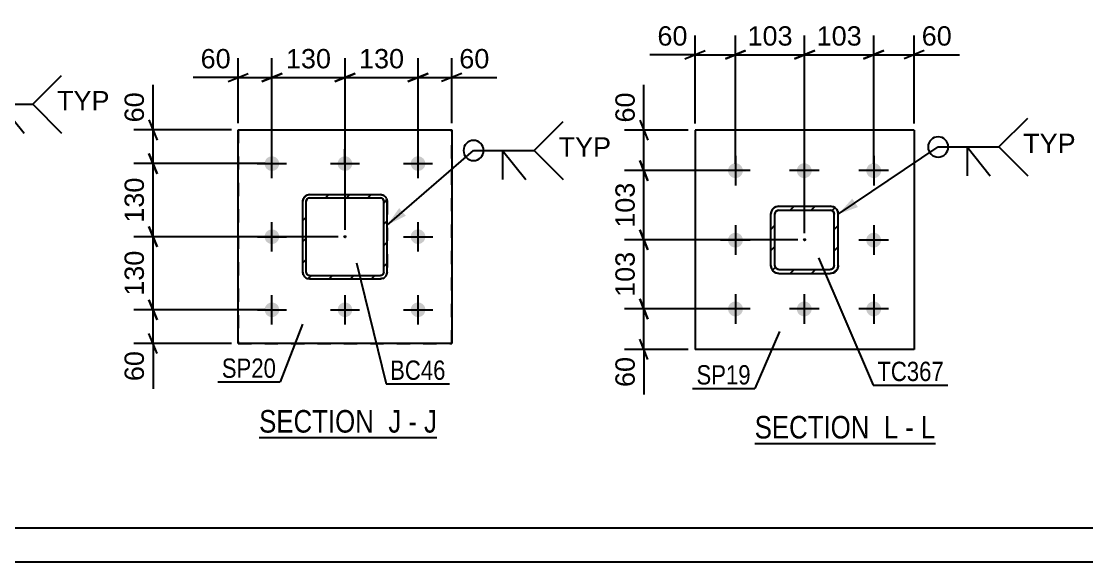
# Model space of a CAD drawing. Header units: millimetres. Extents: x -135 to 706, y -238 to 356.
# Drawn here: x 100.7 to 258.7, y -238.4 to -158.3 of the extents above; entities that cross this region are included whole.
import ezdxf

# ---------------------------------------------------------------- set-up
doc = ezdxf.new("R2010")
doc.units = ezdxf.units.MM
doc.linetypes.add('DXK_LINE_DOT2', pattern=[3.9198, 1.9599, -1.9599])
doc.linetypes.add('DXK_LINE_DOT3', pattern=[5.9187, 2.979, -0.9799, 0.9799, -0.9799])
doc.styles.add('Arial', font='ARIAL.TTF', dxfattribs={"height": 0.2})
doc.styles.add('Arial Narrow', font='ARIALN.TTF', dxfattribs={"height": 0.2})

# ---------------------------------------------------------------- blocks, each defined once
blk = doc.blocks.new('Unknown-284933639-1134')
at = {"color": 5, "linetype": 'Continuous'}
for p, q in [((-129.66, -233.39), (701.34, -233.39)), ((-134.66, -238.39), (706.34, -238.39))]:
    blk.add_line(p, q, dxfattribs=at)
blk = doc.blocks.new('Unknown-284933639-15 - 3871')
at = {"color": 6, "linetype": 'Continuous'}
blk.add_line((135.94, -220), (162.31, -220), dxfattribs=at)
at = {"color": 0, "linetype": 'Continuous'}
for points in [[(154.05, -219.25), (154.05, -215.75), (135.94, -215.75), (135.94, -219.25)], [(157.02, -219.25), (157.02, -215.75), (155.1, -215.75), (155.1, -219.25)], [(159.34, -219.25), (159.34, -215.75), (158.07, -215.75), (158.07, -219.25)], [(162.31, -219.25), (162.31, -215.75), (160.39, -215.75), (160.39, -219.25)]]:
    blk.add_wipeout(points, dxfattribs=at)
at = {"color": 7, "linetype": 'Continuous', "style": 'Arial Narrow'}
for s, p in [('SECTION ', (135.94, -219.25)), ('J', (155.1, -219.25)), ('J', (160.39, -219.25)), ('-', (158.07, -219.25))]:
    blk.add_text(s, height=3.34, dxfattribs=at).set_placement(p)
blk = doc.blocks.new('Unknown-284933639-66 - 15810')
at = {"color": 6, "linetype": 'Continuous'}
blk.add_line((209.42, -220.87), (236.22, -220.87), dxfattribs=at)
at = {"color": 0, "linetype": 'Continuous'}
for points in [[(227.53, -220.12), (227.53, -216.62), (209.42, -216.62), (209.42, -220.12)], [(230.71, -220.12), (230.71, -216.62), (228.58, -216.62), (228.58, -220.12)], [(233.03, -220.12), (233.03, -216.62), (231.76, -216.62), (231.76, -220.12)], [(236.22, -220.12), (236.22, -216.62), (234.08, -216.62), (234.08, -220.12)]]:
    blk.add_wipeout(points, dxfattribs=at)
at = {"color": 7, "linetype": 'Continuous', "style": 'Arial Narrow'}
for s, p in [('SECTION ', (209.42, -220.12)), ('L', (228.58, -220.12)), ('L', (234.08, -220.12)), ('-', (231.76, -220.12))]:
    blk.add_text(s, height=3.34, dxfattribs=at).set_placement(p)
blk = doc.blocks.new('Bolt-284933639-3904 - 3871')
at = {"linetype": 'Continuous'}
for points in [[(138.61, -178.63), (138.75, -178.81), (138.85, -179.01), (138.9, -179.23), (138.91, -179.46), (138.87, -179.68), (138.79, -179.89), (138.66, -180.08), (138.5, -180.23), (138.3, -180.35), (138.09, -180.43), (137.87, -180.46), (137.64, -180.45), (137.42, -180.38), (137.22, -180.28), (137.05, -180.13), (136.91, -179.95), (136.81, -179.75), (136.76, -179.53), (136.75, -179.3), (136.79, -179.08), (136.88, -178.87), (137, -178.68), (137.17, -178.52), (137.36, -178.4), (137.57, -178.33), (137.8, -178.3), (138.02, -178.31), (138.24, -178.38), (138.44, -178.48)], [(149.45, -178.63), (149.58, -178.81), (149.68, -179.01), (149.74, -179.23), (149.75, -179.46), (149.71, -179.68), (149.62, -179.89), (149.49, -180.08), (149.33, -180.23), (149.14, -180.35), (148.92, -180.43), (148.7, -180.46), (148.47, -180.44), (148.26, -180.38), (148.06, -180.27), (147.88, -180.13), (147.74, -179.95), (147.65, -179.75), (147.59, -179.53), (147.58, -179.3), (147.62, -179.08), (147.71, -178.87), (147.84, -178.68), (148, -178.52), (148.19, -178.4), (148.4, -178.33), (148.63, -178.3), (148.86, -178.31), (149.07, -178.37), (149.27, -178.48)], [(160.28, -178.63), (160.42, -178.8), (160.52, -179.01), (160.57, -179.23), (160.58, -179.45), (160.54, -179.68), (160.45, -179.89), (160.33, -180.07), (160.16, -180.23), (159.97, -180.35), (159.76, -180.43), (159.53, -180.46), (159.31, -180.44), (159.09, -180.38), (158.89, -180.27), (158.72, -180.13), (158.58, -179.95), (158.48, -179.74), (158.42, -179.52), (158.42, -179.3), (158.46, -179.08), (158.54, -178.87), (158.67, -178.68), (158.83, -178.52), (159.03, -178.4), (159.24, -178.32), (159.46, -178.29), (159.69, -178.31), (159.91, -178.37), (160.11, -178.48)], [(138.61, -189.46), (138.75, -189.64), (138.85, -189.84), (138.91, -190.06), (138.91, -190.29), (138.87, -190.51), (138.79, -190.72), (138.66, -190.91), (138.5, -191.07), (138.31, -191.19), (138.09, -191.26), (137.87, -191.3), (137.64, -191.28), (137.43, -191.22), (137.23, -191.11), (137.05, -190.96), (136.91, -190.79), (136.81, -190.58), (136.76, -190.36), (136.75, -190.14), (136.79, -189.91), (136.88, -189.7), (137, -189.51), (137.17, -189.36), (137.36, -189.24), (137.57, -189.16), (137.8, -189.13), (138.02, -189.15), (138.24, -189.21), (138.44, -189.32)], [(160.28, -189.46), (160.42, -189.64), (160.52, -189.84), (160.57, -190.06), (160.58, -190.29), (160.54, -190.51), (160.46, -190.72), (160.33, -190.91), (160.16, -191.06), (159.97, -191.18), (159.76, -191.26), (159.54, -191.29), (159.31, -191.28), (159.09, -191.21), (158.89, -191.11), (158.72, -190.96), (158.58, -190.78), (158.48, -190.58), (158.43, -190.36), (158.42, -190.13), (158.46, -189.91), (158.54, -189.7), (158.67, -189.51), (158.83, -189.35), (159.03, -189.23), (159.24, -189.16), (159.46, -189.13), (159.69, -189.14), (159.91, -189.21), (160.11, -189.31)], [(138.62, -200.3), (138.76, -200.47), (138.85, -200.68), (138.91, -200.9), (138.92, -201.12), (138.88, -201.35), (138.79, -201.56), (138.66, -201.74), (138.5, -201.9), (138.31, -202.02), (138.09, -202.1), (137.87, -202.13), (137.64, -202.11), (137.43, -202.05), (137.23, -201.94), (137.05, -201.8), (136.92, -201.62), (136.82, -201.41), (136.76, -201.19), (136.75, -200.97), (136.79, -200.75), (136.88, -200.54), (137.01, -200.35), (137.17, -200.19), (137.36, -200.07), (137.58, -199.99), (137.8, -199.96), (138.03, -199.98), (138.24, -200.04), (138.44, -200.15)], [(149.45, -200.29), (149.59, -200.47), (149.69, -200.68), (149.74, -200.9), (149.75, -201.12), (149.71, -201.35), (149.62, -201.56), (149.5, -201.74), (149.33, -201.9), (149.14, -202.02), (148.93, -202.1), (148.7, -202.13), (148.48, -202.11), (148.26, -202.05), (148.06, -201.94), (147.89, -201.8), (147.75, -201.62), (147.65, -201.41), (147.6, -201.19), (147.59, -200.97), (147.63, -200.74), (147.71, -200.53), (147.84, -200.35), (148, -200.19), (148.2, -200.07), (148.41, -199.99), (148.63, -199.96), (148.86, -199.98), (149.08, -200.04), (149.28, -200.15)], [(160.28, -200.29), (160.42, -200.47), (160.52, -200.67), (160.57, -200.89), (160.58, -201.12), (160.54, -201.34), (160.46, -201.55), (160.33, -201.74), (160.17, -201.9), (159.97, -202.02), (159.76, -202.09), (159.54, -202.13), (159.31, -202.11), (159.09, -202.05), (158.89, -201.94), (158.72, -201.79), (158.58, -201.61), (158.48, -201.41), (158.43, -201.19), (158.42, -200.96), (158.46, -200.74), (158.55, -200.53), (158.67, -200.34), (158.84, -200.19), (159.03, -200.07), (159.24, -199.99), (159.47, -199.96), (159.69, -199.98), (159.91, -200.04), (160.11, -200.15)]]:
    blk.add_hatch(color=1, dxfattribs=at).paths.add_polyline_path(points)
at = {"color": 1, "linetype": 'Continuous'}
for p, q in [((137.83, -181.55), (137.83, -177.21)), ((148.67, -181.54), (148.66, -177.21)), ((159.5, -181.54), (159.5, -177.21)), ((135.66, -179.38), (140, -179.38)), ((146.5, -179.38), (150.83, -179.38)), ((157.33, -179.38), (161.66, -179.38)), ((137.83, -192.38), (137.83, -188.05)), ((159.5, -192.38), (159.5, -188.04)), ((135.67, -190.21), (140, -190.21)), ((157.33, -190.21), (161.67, -190.21)), ((137.84, -203.21), (137.83, -198.88)), ((148.67, -203.21), (148.67, -198.88)), ((159.5, -203.21), (159.5, -198.88)), ((135.67, -201.05), (140, -201.05)), ((146.5, -201.04), (150.84, -201.04)), ((157.34, -201.04), (161.67, -201.04))]:
    blk.add_line(p, q, dxfattribs=at)
blk = doc.blocks.new('Part-284933639-3911 - 3871')
at = {"linetype": 'Continuous'}
h = blk.add_hatch(dxfattribs=at)
h.set_pattern_fill('', scale=0.7, style=0, pattern_type=0)
h.set_pattern_definition([(45, (143.0324, -184.0387), (-1.57154, 1.57154), [])])
h.paths.add_polyline_path([(143.42, -183.96), (143.03, -184.04), (142.71, -184.26), (142.49, -184.58), (142.42, -184.96), (142.42, -195.46), (142.49, -195.85), (142.71, -196.17), (143.03, -196.39), (143.42, -196.46), (153.92, -196.46), (154.3, -196.38), (154.62, -196.17), (154.84, -195.84), (154.92, -195.46), (154.92, -184.96), (154.84, -184.58), (154.62, -184.25), (154.3, -184.04), (153.92, -183.96)])
h.paths.add_polyline_path([(153.92, -184.46), (154.11, -184.5), (154.27, -184.61), (154.38, -184.77), (154.42, -184.96), (154.42, -195.46), (154.38, -195.65), (154.27, -195.81), (154.11, -195.92), (153.92, -195.96), (143.42, -195.96), (143.23, -195.92), (143.06, -195.82), (142.96, -195.65), (142.92, -195.46), (142.92, -184.96), (142.95, -184.77), (143.06, -184.61), (143.22, -184.5), (143.42, -184.46)])
blk.add_hatch(color=246, dxfattribs=at).paths.add_polyline_path([(148.67, -190.31, -1), (148.67, -190.11, -1)])
at = {"color": 7, "linetype": 'DXK_LINE_DOT2'}
for p, q in [((142.42, -184.96), (142.49, -184.58)), ((142.95, -184.77), (142.92, -184.96)), ((143.06, -184.61), (142.95, -184.77)), ((143.03, -184.04), (143.42, -183.96)), ((143.22, -184.5), (143.06, -184.61)), ((143.42, -184.46), (143.22, -184.5)), ((143.42, -183.96), (153.92, -183.96)), ((143.42, -184.46), (153.92, -184.46)), ((153.92, -183.96), (154.3, -184.04)), ((154.11, -184.5), (153.92, -184.46)), ((154.27, -184.61), (154.11, -184.5)), ((154.38, -184.77), (154.27, -184.61)), ((154.3, -184.04), (154.3, -184.04)), ((154.42, -184.96), (154.38, -184.77)), ((154.84, -184.58), (154.84, -184.58)), ((154.84, -184.58), (154.92, -184.96)), ((142.42, -195.46), (142.42, -184.96)), ((142.92, -195.46), (142.92, -184.96)), ((154.42, -195.46), (154.42, -184.96)), ((154.92, -184.96), (154.92, -195.46)), ((142.49, -195.84), (142.42, -195.46)), ((142.92, -195.46), (142.96, -195.65)), ((142.96, -195.65), (143.06, -195.82)), ((143.06, -195.82), (143.23, -195.92)), ((154.11, -195.92), (154.27, -195.81)), ((154.27, -195.81), (154.38, -195.65)), ((154.38, -195.65), (154.42, -195.46)), ((154.92, -195.46), (154.84, -195.84)), ((143.42, -196.46), (143.03, -196.39)), ((143.23, -195.92), (143.42, -195.96)), ((143.42, -195.96), (153.92, -195.96)), ((143.42, -196.46), (153.92, -196.46)), ((153.92, -195.96), (154.11, -195.92)), ((154.3, -196.38), (153.92, -196.46))]:
    blk.add_line(p, q, dxfattribs=at)
at = {"color": 2, "linetype": 'Continuous'}
for p, q in [((142.49, -184.58), (142.42, -184.96)), ((142.92, -184.96), (142.95, -184.77)), ((142.95, -184.77), (143.06, -184.61)), ((143.42, -183.96), (143.03, -184.04)), ((143.06, -184.61), (143.22, -184.5)), ((143.22, -184.5), (143.42, -184.46)), ((143.42, -183.96), (143.42, -183.96)), ((143.42, -183.96), (153.92, -183.96)), ((143.42, -184.46), (143.42, -184.46)), ((143.42, -184.46), (153.92, -184.46)), ((153.92, -183.96), (153.92, -183.96)), ((154.3, -184.04), (153.92, -183.96)), ((153.92, -184.46), (153.92, -184.46)), ((153.92, -184.46), (154.11, -184.5)), ((154.11, -184.5), (154.27, -184.61)), ((154.27, -184.61), (154.38, -184.77)), ((154.38, -184.77), (154.42, -184.96)), ((154.92, -184.96), (154.84, -184.58)), ((142.42, -184.96), (142.42, -184.96)), ((142.42, -195.46), (142.42, -184.96)), ((142.92, -184.96), (142.92, -184.96)), ((142.92, -195.46), (142.92, -184.96)), ((154.42, -184.96), (154.42, -184.96)), ((154.42, -195.46), (154.42, -184.96)), ((154.92, -184.96), (154.92, -184.96)), ((154.92, -195.46), (154.92, -184.96)), ((142.42, -195.46), (142.42, -195.46)), ((142.42, -195.46), (142.49, -195.85)), ((142.92, -195.46), (142.92, -195.46)), ((142.96, -195.65), (142.92, -195.46)), ((143.06, -195.82), (142.96, -195.65)), ((143.23, -195.92), (143.06, -195.82)), ((154.27, -195.81), (154.11, -195.92)), ((154.38, -195.65), (154.27, -195.81)), ((154.42, -195.46), (154.38, -195.65)), ((154.42, -195.46), (154.42, -195.46)), ((154.84, -195.84), (154.92, -195.46)), ((154.92, -195.46), (154.92, -195.46)), ((143.03, -196.39), (143.42, -196.46)), ((143.42, -195.96), (143.23, -195.92)), ((143.42, -195.96), (143.42, -195.96)), ((143.42, -195.96), (153.92, -195.96)), ((143.42, -196.46), (143.42, -196.46)), ((143.42, -196.46), (153.92, -196.46)), ((154.11, -195.92), (153.92, -195.96)), ((153.92, -195.96), (153.92, -195.96)), ((153.92, -196.46), (154.3, -196.38)), ((153.92, -196.46), (153.92, -196.46))]:
    blk.add_line(p, q, dxfattribs=at)
at = {"color": 7, "linetype": 'DXK_LINE_DOT3'}
blk.add_line((148.67, -190.21), (148.67, -190.21), dxfattribs=at)
at = {"color": 246, "linetype": 'DXK_LINE_DOT2'}
blk.add_line((148.67, -190.21), (148.67, -190.21), dxfattribs=at)
at = {"color": 246, "linetype": 'Continuous'}
blk.add_circle((148.67, -190.21), 0.1, dxfattribs=at)
at = {"color": 7, "linetype": 'DXK_LINE_DOT2'}
for centre, start, end in [((143.42, -184.96), 112.5099, 157.5099), ((143.42, -195.46), 202.5099, 247.5099), ((153.92, -195.46), 292.5099, 337.5099)]:
    blk.add_arc(centre, 1, start, end, dxfattribs=at)
at = {"color": 2, "linetype": 'Continuous'}
for centre, start, end in [((143.42, -184.96), 112.5099, 157.5099), ((153.92, -184.96), 22.5099, 67.5099), ((143.42, -195.46), 202.5099, 247.5099), ((153.92, -195.46), 292.5099, 337.5099)]:
    blk.add_arc(centre, 1, start, end, dxfattribs=at)
blk = doc.blocks.new('Part-284933639-3933 - 3871')
at = {"color": 7, "linetype": 'DXK_LINE_DOT2'}
for p, q in [((132.83, -174.38), (164.5, -174.37)), ((132.83, -174.38), (132.84, -206.05)), ((164.5, -206.04), (164.5, -174.37)), ((132.84, -206.05), (164.5, -206.04))]:
    blk.add_line(p, q, dxfattribs=at)
at = {"color": 2, "linetype": 'Continuous'}
for p, q in [((132.83, -174.38), (132.83, -174.38)), ((132.84, -206.05), (132.83, -174.38)), ((132.83, -174.38), (164.5, -174.38)), ((164.5, -174.37), (164.5, -174.38)), ((164.5, -174.38), (164.5, -206.04)), ((164.5, -206.04), (132.84, -206.05)), ((132.84, -206.05), (132.84, -206.05)), ((164.5, -206.04), (164.5, -206.04))]:
    blk.add_line(p, q, dxfattribs=at)
blk = doc.blocks.new('Bolt-284933639-15916 - 15810')
at = {"linetype": 'Continuous'}
for points in [[(206.57, -181.52, -1), (206.57, -179.32, -1)], [(216.77, -181.52, -1), (216.77, -179.32, -1)], [(227.07, -181.52, -1), (227.07, -179.32, -1)], [(206.57, -191.82, -1), (206.57, -189.62, -1)], [(227.07, -191.82, -1), (227.07, -189.62, -1)], [(206.57, -202.02, -1), (206.57, -199.82, -1)], [(216.77, -202.02, -1), (216.77, -199.82, -1)], [(227.07, -202.02, -1), (227.07, -199.82, -1)]]:
    blk.add_hatch(color=1, dxfattribs=at).paths.add_polyline_path(points)
at = {"color": 1, "linetype": 'Continuous'}
for p, q in [((206.57, -178.22), (206.57, -182.62)), ((216.77, -178.22), (216.77, -182.62)), ((227.07, -178.22), (227.07, -182.62)), ((208.77, -180.42), (204.37, -180.42)), ((218.97, -180.42), (214.57, -180.42)), ((229.27, -180.42), (224.87, -180.42)), ((206.57, -188.52), (206.57, -192.92)), ((227.07, -188.52), (227.07, -192.92)), ((208.77, -190.72), (204.37, -190.72)), ((229.27, -190.72), (224.87, -190.72)), ((206.57, -198.72), (206.57, -203.12)), ((216.77, -198.72), (216.77, -203.12)), ((227.07, -198.72), (227.07, -203.12)), ((208.77, -200.92), (204.37, -200.92)), ((218.97, -200.92), (214.57, -200.92)), ((229.27, -200.92), (224.87, -200.92))]:
    blk.add_line(p, q, dxfattribs=at)
blk = doc.blocks.new('Part-284933639-15837 - 15810')
at = {"linetype": 'Continuous'}
h = blk.add_hatch(dxfattribs=at)
h.set_pattern_fill('', scale=0.7, style=0, pattern_type=0)
h.set_pattern_definition([(45, (221.078, -195.5765), (-1.57154, 1.57154), [])])
h.paths.add_polyline_path([(220.62, -195.67), (221.08, -195.58), (221.47, -195.32), (221.73, -194.93), (221.82, -194.47), (221.82, -186.87), (221.73, -186.41), (221.47, -186.02), (221.08, -185.76), (220.62, -185.67), (213.02, -185.67), (212.56, -185.76), (212.17, -186.02), (211.91, -186.41), (211.82, -186.87), (211.82, -194.47), (211.91, -194.93), (212.17, -195.32), (212.56, -195.58), (213.02, -195.67)])
h.paths.add_polyline_path([(213.02, -195.07), (212.79, -195.02), (212.59, -194.89), (212.46, -194.7), (212.42, -194.47), (212.42, -186.87), (212.46, -186.64), (212.59, -186.44), (212.79, -186.31), (213.02, -186.27), (220.62, -186.27), (220.85, -186.31), (221.04, -186.44), (221.17, -186.64), (221.22, -186.87), (221.22, -194.47), (221.17, -194.7), (221.04, -194.89), (220.85, -195.02), (220.62, -195.07)])
blk.add_hatch(color=246, dxfattribs=at).paths.add_polyline_path([(216.82, -190.77, -1), (216.82, -190.57, -1)])
at = {"color": 7, "linetype": 'DXK_LINE_DOT2'}
for p, q in [((211.82, -186.87), (211.91, -186.41)), ((212.56, -185.76), (213.02, -185.67)), ((212.79, -186.31), (212.59, -186.44)), ((213.02, -186.27), (212.79, -186.31)), ((213.02, -185.67), (220.62, -185.67)), ((213.02, -186.27), (220.62, -186.27)), ((220.62, -185.67), (221.08, -185.76)), ((220.85, -186.31), (220.62, -186.27)), ((221.04, -186.44), (220.85, -186.31)), ((221.73, -186.41), (221.82, -186.87)), ((211.82, -194.47), (211.82, -186.87)), ((212.46, -186.64), (212.42, -186.87)), ((212.42, -194.47), (212.42, -186.87)), ((212.59, -186.44), (212.46, -186.64)), ((221.17, -186.64), (221.04, -186.44)), ((221.22, -186.87), (221.17, -186.64)), ((221.22, -194.47), (221.22, -186.87)), ((221.82, -194.47), (221.82, -186.87)), ((211.91, -194.93), (211.82, -194.47)), ((212.42, -194.47), (212.46, -194.7)), ((212.46, -194.7), (212.59, -194.89)), ((213.02, -195.67), (212.56, -195.58)), ((212.59, -194.89), (212.79, -195.02)), ((212.79, -195.02), (213.02, -195.07)), ((213.02, -195.07), (220.62, -195.07)), ((213.02, -195.67), (220.62, -195.67)), ((220.62, -195.07), (220.85, -195.02)), ((221.08, -195.58), (220.62, -195.67)), ((220.85, -195.02), (221.04, -194.89)), ((221.04, -194.89), (221.17, -194.7)), ((221.17, -194.7), (221.22, -194.47)), ((221.82, -194.47), (221.73, -194.93))]:
    blk.add_line(p, q, dxfattribs=at)
at = {"color": 2, "linetype": 'Continuous'}
for p, q in [((211.91, -186.41), (211.82, -186.87)), ((213.02, -185.67), (212.56, -185.76)), ((212.59, -186.44), (212.79, -186.31)), ((212.79, -186.31), (213.02, -186.27)), ((213.02, -185.67), (220.62, -185.67)), ((213.02, -186.27), (220.62, -186.27)), ((221.08, -185.76), (220.62, -185.67)), ((220.62, -186.27), (220.85, -186.31)), ((220.85, -186.31), (221.04, -186.44)), ((221.82, -186.87), (221.73, -186.41)), ((211.82, -194.47), (211.82, -186.87)), ((212.42, -186.87), (212.46, -186.64)), ((212.42, -194.47), (212.42, -186.87)), ((212.46, -186.64), (212.59, -186.44)), ((221.04, -186.44), (221.17, -186.64)), ((221.17, -186.64), (221.22, -186.87)), ((221.22, -194.47), (221.22, -186.87)), ((221.82, -194.47), (221.82, -186.87)), ((211.82, -194.47), (211.91, -194.93)), ((212.46, -194.7), (212.42, -194.47)), ((212.59, -194.89), (212.46, -194.7)), ((212.56, -195.58), (213.02, -195.67)), ((212.79, -195.02), (212.59, -194.89)), ((213.02, -195.07), (212.79, -195.02)), ((213.02, -195.07), (220.62, -195.07)), ((213.02, -195.67), (220.62, -195.67)), ((220.85, -195.02), (220.62, -195.07)), ((220.62, -195.67), (221.08, -195.58)), ((221.04, -194.89), (220.85, -195.02)), ((221.17, -194.7), (221.04, -194.89)), ((221.22, -194.47), (221.17, -194.7)), ((221.73, -194.93), (221.82, -194.47))]:
    blk.add_line(p, q, dxfattribs=at)
at = {"color": 7, "linetype": 'DXK_LINE_DOT3'}
blk.add_line((216.82, -190.67), (216.82, -190.67), dxfattribs=at)
at = {"color": 246, "linetype": 'DXK_LINE_DOT2'}
blk.add_line((216.82, -190.67), (216.82, -190.67), dxfattribs=at)
at = {"color": 246, "linetype": 'Continuous'}
blk.add_circle((216.82, -190.67), 0.1, dxfattribs=at)
at = {"color": 7, "linetype": 'DXK_LINE_DOT2'}
for centre, start, end in [((213.02, -186.87), 112.5, 157.5), ((220.62, -186.87), 22.5, 67.5), ((213.02, -194.47), 202.5, 247.5), ((220.62, -194.47), 292.5, 337.5)]:
    blk.add_arc(centre, 1.2, start, end, dxfattribs=at)
at = {"color": 2, "linetype": 'Continuous'}
for centre, start, end in [((213.02, -186.87), 112.5, 157.5), ((220.62, -186.87), 22.5, 67.5), ((213.02, -194.47), 202.5, 247.5), ((220.62, -194.47), 292.5, 337.5)]:
    blk.add_arc(centre, 1.2, start, end, dxfattribs=at)
blk = doc.blocks.new('Part-284933639-15839 - 15810')
at = {"color": 2, "linetype": 'Continuous'}
for p, q in [((233.07, -174.42), (200.57, -174.42)), ((200.57, -174.42), (200.57, -206.92)), ((233.07, -174.42), (233.07, -206.92)), ((233.07, -206.92), (200.57, -206.92))]:
    blk.add_line(p, q, dxfattribs=at)
blk = doc.blocks.new('StraightDimension-284933639-4046 - 3871')
at = {"color": 7, "linetype": 'Continuous'}
for p, q in [((132.83, -173.38), (132.83, -163.75)), ((137.83, -178.38), (137.83, -163.75)), ((131.33, -167.2), (134.33, -166)), ((132.83, -166.6), (137.83, -166.6)), ((139.33, -166), (136.33, -167.2))]:
    blk.add_line(p, q, dxfattribs=at)
at = {"color": 0}
blk.add_wipeout([(132.31, -165.85), (132.31, -161.65), (126.66, -161.65), (126.66, -165.85)], dxfattribs=at)
at = {"color": 7, "linetype": 'Continuous'}
blk.add_line((132.83, -166.6), (126.13, -166.6), dxfattribs=at)
blk.add_line((132.83, -166.6), (126.13, -166.6), dxfattribs=at)
at = {"color": 3, "style": 'Arial'}
blk.add_text('60', height=2.865, dxfattribs=at).set_placement((127.26, -165.25))
blk = doc.blocks.new('StraightDimension-284933639-3993 - 3871')
at = {"color": 7, "linetype": 'Continuous'}
for p, q in [((119.6, -188.71), (120.8, -191.71)), ((147.67, -190.21), (117.35, -190.21)), ((120.2, -201.05), (120.2, -190.21)), ((120.8, -202.55), (119.6, -199.55)), ((136.84, -201.05), (117.35, -201.05))]:
    blk.add_line(p, q, dxfattribs=at)
at = {"color": 0}
blk.add_wipeout([(119.45, -191.69), (115.25, -191.69), (115.25, -199.56), (119.45, -199.56)], dxfattribs=at)
at = {"color": 3, "style": 'Arial'}
blk.add_text('130', height=2.865, rotation=90.0002, dxfattribs=at).set_placement((118.85, -198.96))
blk = doc.blocks.new('StraightDimension-284933639-3983 - 3871')
at = {"color": 7, "linetype": 'Continuous'}
for p, q in [((119.6, -199.55), (120.8, -202.55)), ((136.84, -201.05), (117.35, -201.05)), ((120.2, -206.05), (120.2, -201.05)), ((120.8, -207.55), (119.6, -204.55)), ((131.84, -206.05), (117.35, -206.05))]:
    blk.add_line(p, q, dxfattribs=at)
at = {"color": 0}
blk.add_wipeout([(119.45, -206.57), (115.25, -206.57), (115.25, -212.22), (119.45, -212.22)], dxfattribs=at)
at = {"color": 7, "linetype": 'Continuous'}
blk.add_line((120.2, -206.05), (120.2, -212.74), dxfattribs=at)
blk.add_line((120.2, -206.05), (120.2, -212.74), dxfattribs=at)
at = {"color": 3, "style": 'Arial'}
blk.add_text('60', height=2.865, rotation=90.0002, dxfattribs=at).set_placement((118.85, -211.62))
blk = doc.blocks.new('StraightDimension-284933639-4001 - 3871')
at = {"color": 7, "linetype": 'Continuous'}
for p, q in [((119.6, -177.88), (120.8, -180.88)), ((136.83, -179.38), (117.35, -179.38)), ((120.2, -190.21), (120.2, -179.38)), ((120.8, -191.71), (119.6, -188.71)), ((147.67, -190.21), (117.35, -190.21))]:
    blk.add_line(p, q, dxfattribs=at)
at = {"color": 0}
blk.add_wipeout([(119.45, -180.86), (115.25, -180.86), (115.25, -188.73), (119.45, -188.73)], dxfattribs=at)
at = {"color": 3, "style": 'Arial'}
blk.add_text('130', height=2.865, rotation=90.0002, dxfattribs=at).set_placement((118.85, -188.13))
blk = doc.blocks.new('StraightDimension-284933639-4009 - 3871')
at = {"color": 7, "linetype": 'Continuous'}
for p, q in [((119.6, -172.88), (120.8, -175.88)), ((131.83, -174.38), (117.35, -174.38)), ((120.2, -179.38), (120.2, -174.38)), ((120.8, -180.88), (119.6, -177.88)), ((136.83, -179.38), (117.35, -179.38))]:
    blk.add_line(p, q, dxfattribs=at)
at = {"color": 0}
blk.add_wipeout([(119.45, -168.21), (115.25, -168.21), (115.25, -173.86), (119.45, -173.86)], dxfattribs=at)
at = {"color": 7, "linetype": 'Continuous'}
blk.add_line((120.2, -174.38), (120.2, -167.68), dxfattribs=at)
blk.add_line((120.2, -174.38), (120.2, -167.68), dxfattribs=at)
at = {"color": 3, "style": 'Arial'}
blk.add_text('60', height=2.865, rotation=90.0002, dxfattribs=at).set_placement((118.85, -173.26))
blk = doc.blocks.new('StraightDimension-284933639-4020 - 3871')
at = {"color": 7, "linetype": 'Continuous'}
for p, q in [((159.5, -178.38), (159.5, -163.75)), ((164.5, -173.38), (164.5, -163.75)), ((158, -167.2), (161, -166)), ((159.5, -166.6), (164.5, -166.6)), ((166, -166), (163, -167.2))]:
    blk.add_line(p, q, dxfattribs=at)
at = {"color": 0}
blk.add_wipeout([(170.67, -165.85), (170.67, -161.65), (165.02, -161.65), (165.02, -165.85)], dxfattribs=at)
at = {"color": 7, "linetype": 'Continuous'}
blk.add_line((164.5, -166.6), (171.19, -166.6), dxfattribs=at)
blk.add_line((164.5, -166.6), (171.19, -166.6), dxfattribs=at)
at = {"color": 3, "style": 'Arial'}
blk.add_text('60', height=2.865, dxfattribs=at).set_placement((165.62, -165.25))
blk = doc.blocks.new('StraightDimension-284933639-4030 - 3871')
at = {"color": 7, "linetype": 'Continuous'}
for p, q in [((148.67, -189.21), (148.67, -163.75)), ((159.5, -178.38), (159.5, -163.75)), ((147.17, -167.2), (150.17, -166)), ((148.67, -166.6), (159.5, -166.6)), ((161, -166), (158, -167.2))]:
    blk.add_line(p, q, dxfattribs=at)
at = {"color": 0}
blk.add_wipeout([(158.02, -165.85), (158.02, -161.65), (150.15, -161.65), (150.15, -165.85)], dxfattribs=at)
at = {"color": 3, "style": 'Arial'}
blk.add_text('130', height=2.865, dxfattribs=at).set_placement((150.75, -165.25))
blk = doc.blocks.new('StraightDimension-284933639-4038 - 3871')
at = {"color": 7, "linetype": 'Continuous'}
for p, q in [((137.83, -178.38), (137.83, -163.75)), ((148.67, -189.21), (148.67, -163.75)), ((136.33, -167.2), (139.33, -166)), ((137.83, -166.6), (148.67, -166.6)), ((150.17, -166), (147.17, -167.2))]:
    blk.add_line(p, q, dxfattribs=at)
at = {"color": 0}
blk.add_wipeout([(147.18, -165.85), (147.18, -161.65), (139.31, -161.65), (139.31, -165.85)], dxfattribs=at)
at = {"color": 3, "style": 'Arial'}
blk.add_text('130', height=2.865, dxfattribs=at).set_placement((139.91, -165.25))
blk = doc.blocks.new('StraightDimension-284933639-16856 - 15810')
at = {"color": 7, "linetype": 'Continuous'}
for p, q in [((200.57, -173.42), (200.57, -160.38)), ((206.57, -179.42), (206.57, -160.38)), ((199.07, -163.83), (202.07, -162.63)), ((208.07, -162.63), (205.07, -163.83)), ((200.57, -163.23), (206.57, -163.23))]:
    blk.add_line(p, q, dxfattribs=at)
at = {"color": 0}
blk.add_wipeout([(200.04, -162.48), (200.04, -158.28), (194.4, -158.28), (194.4, -162.48)], dxfattribs=at)
at = {"color": 7, "linetype": 'Continuous'}
blk.add_line((200.57, -163.23), (193.87, -163.23), dxfattribs=at)
blk.add_line((200.57, -163.23), (193.87, -163.23), dxfattribs=at)
at = {"color": 3, "style": 'Arial'}
blk.add_text('60', height=2.865, dxfattribs=at).set_placement((195, -161.88))
blk = doc.blocks.new('StraightDimension-284933639-16853 - 15810')
at = {"color": 7, "linetype": 'Continuous'}
for p, q in [((227.07, -179.42), (227.07, -160.38)), ((233.07, -173.42), (233.07, -160.38)), ((225.57, -163.83), (228.57, -162.63)), ((234.57, -162.63), (231.57, -163.83)), ((227.07, -163.23), (233.07, -163.23))]:
    blk.add_line(p, q, dxfattribs=at)
at = {"color": 0}
blk.add_wipeout([(239.24, -162.48), (239.24, -158.28), (233.59, -158.28), (233.59, -162.48)], dxfattribs=at)
at = {"color": 7, "linetype": 'Continuous'}
blk.add_line((233.07, -163.23), (239.77, -163.23), dxfattribs=at)
blk.add_line((233.07, -163.23), (239.77, -163.23), dxfattribs=at)
at = {"color": 3, "style": 'Arial'}
blk.add_text('60', height=2.865, dxfattribs=at).set_placement((234.19, -161.88))
blk = doc.blocks.new('StraightDimension-284933639-16854 - 15810')
at = {"color": 7, "linetype": 'Continuous'}
for p, q in [((216.82, -189.67), (216.82, -160.38)), ((227.07, -179.42), (227.07, -160.38)), ((215.32, -163.83), (218.32, -162.63)), ((228.57, -162.63), (225.57, -163.83)), ((216.82, -163.23), (227.07, -163.23))]:
    blk.add_line(p, q, dxfattribs=at)
at = {"color": 0}
blk.add_wipeout([(225.88, -162.48), (225.88, -158.28), (218.01, -158.28), (218.01, -162.48)], dxfattribs=at)
at = {"color": 3, "style": 'Arial'}
blk.add_text('103', height=2.865, dxfattribs=at).set_placement((218.61, -161.88))
blk = doc.blocks.new('StraightDimension-284933639-16855 - 15810')
at = {"color": 7, "linetype": 'Continuous'}
for p, q in [((206.57, -179.42), (206.57, -160.38)), ((216.82, -189.67), (216.82, -160.38)), ((205.07, -163.83), (208.07, -162.63)), ((218.32, -162.63), (215.32, -163.83)), ((206.57, -163.23), (216.82, -163.23))]:
    blk.add_line(p, q, dxfattribs=at)
at = {"color": 0}
blk.add_wipeout([(215.63, -162.48), (215.63, -158.28), (207.76, -158.28), (207.76, -162.48)], dxfattribs=at)
at = {"color": 3, "style": 'Arial'}
blk.add_text('103', height=2.865, dxfattribs=at).set_placement((208.36, -161.88))
blk = doc.blocks.new('StraightDimension-284933639-16894 - 15810')
at = {"color": 7, "linetype": 'Continuous'}
for p, q in [((192.38, -172.92), (193.58, -175.92)), ((199.57, -174.42), (190.13, -174.42)), ((192.98, -180.42), (192.98, -174.42)), ((193.58, -181.92), (192.38, -178.92)), ((205.57, -180.42), (190.13, -180.42))]:
    blk.add_line(p, q, dxfattribs=at)
at = {"color": 0}
blk.add_wipeout([(192.23, -168.25), (188.03, -168.25), (188.03, -173.89), (192.23, -173.89)], dxfattribs=at)
at = {"color": 7, "linetype": 'Continuous'}
blk.add_line((192.98, -174.42), (192.98, -167.72), dxfattribs=at)
blk.add_line((192.98, -174.42), (192.98, -167.72), dxfattribs=at)
at = {"color": 3, "style": 'Arial'}
blk.add_text('60', height=2.865, rotation=90.0002, dxfattribs=at).set_placement((191.63, -173.29))
blk = doc.blocks.new('StraightDimension-284933639-16895 - 15810')
at = {"color": 7, "linetype": 'Continuous'}
for p, q in [((192.38, -178.92), (193.58, -181.92)), ((205.57, -180.42), (190.13, -180.42)), ((192.98, -190.67), (192.98, -180.42)), ((193.58, -192.17), (192.38, -189.17)), ((215.82, -190.67), (190.13, -190.67))]:
    blk.add_line(p, q, dxfattribs=at)
at = {"color": 0}
blk.add_wipeout([(192.23, -181.61), (188.03, -181.61), (188.03, -189.48), (192.23, -189.48)], dxfattribs=at)
at = {"color": 3, "style": 'Arial'}
blk.add_text('103', height=2.865, rotation=90.0002, dxfattribs=at).set_placement((191.63, -188.88))
blk = doc.blocks.new('StraightDimension-284933639-16896 - 15810')
at = {"color": 7, "linetype": 'Continuous'}
for p, q in [((192.38, -189.17), (193.58, -192.17)), ((215.82, -190.67), (190.13, -190.67)), ((192.98, -200.92), (192.98, -190.67)), ((193.58, -202.42), (192.38, -199.42)), ((205.57, -200.92), (190.13, -200.92))]:
    blk.add_line(p, q, dxfattribs=at)
at = {"color": 0}
blk.add_wipeout([(192.23, -191.86), (188.03, -191.86), (188.03, -199.73), (192.23, -199.73)], dxfattribs=at)
at = {"color": 3, "style": 'Arial'}
blk.add_text('103', height=2.865, rotation=90.0002, dxfattribs=at).set_placement((191.63, -199.13))
blk = doc.blocks.new('StraightDimension-284933639-16897 - 15810')
at = {"color": 7, "linetype": 'Continuous'}
for p, q in [((192.38, -199.42), (193.58, -202.42)), ((205.57, -200.92), (190.13, -200.92)), ((192.98, -206.92), (192.98, -200.92)), ((199.57, -206.92), (190.13, -206.92)), ((193.58, -208.42), (192.38, -205.42))]:
    blk.add_line(p, q, dxfattribs=at)
at = {"color": 0}
blk.add_wipeout([(192.23, -207.44), (188.03, -207.44), (188.03, -213.09), (192.23, -213.09)], dxfattribs=at)
at = {"color": 7, "linetype": 'Continuous'}
blk.add_line((192.98, -206.92), (192.98, -213.62), dxfattribs=at)
blk.add_line((192.98, -206.92), (192.98, -213.62), dxfattribs=at)
at = {"color": 3, "style": 'Arial'}
blk.add_text('60', height=2.865, rotation=90.0002, dxfattribs=at).set_placement((191.63, -212.49))
blk = doc.blocks.new('WeldMark-284933639-4056 - 3871')
at = {"linetype": 'Continuous'}
blk.add_hatch(color=30, dxfattribs=at).paths.add_polyline_path([(157.68, -187.11), (154.92, -188.5), (156.7, -185.97)])
at = {"color": 30, "linetype": 'Continuous'}
for p, q in [((154.92, -188.5), (167.74, -177.43)), ((167.74, -177.43), (176.74, -177.43))]:
    blk.add_line(p, q, dxfattribs=at)
at = {"color": 3, "linetype": 'Continuous'}
for q in [(175.46, -181.72), (172.03, -181.72)]:
    blk.add_line((172.03, -177.43), q, dxfattribs=at)
for start, end in [(90, 270), (270, 90)]:
    blk.add_arc((167.74, -177.43), 1.5, start, end, dxfattribs=at)
at = {"color": 0, "linetype": 'Continuous'}
blk.add_wipeout([(188.12, -178.33), (188.12, -175.33), (180.34, -175.33), (180.34, -178.33)], dxfattribs=at)
blk.add_wipeout([(188.12, -178.33), (188.12, -175.33), (180.34, -175.33), (180.34, -178.33)], dxfattribs=at)
at = {"color": 3, "linetype": 'Continuous'}
for q in [(181.03, -173.15), (181.03, -181.72)]:
    blk.add_line((176.74, -177.43), q, dxfattribs=at)
at = {"color": 3, "linetype": 'Continuous', "style": 'Arial'}
blk.add_text('TYP', height=2.865, dxfattribs=at).set_placement((180.34, -178.33))
blk = doc.blocks.new('Mark-284933639-3907 - 3871')
at = {"color": 0}
blk.add_wipeout([(163.58, -211.43), (163.58, -208.43), (155.36, -208.43), (155.36, -211.43)], dxfattribs=at)
blk.add_wipeout([(163.58, -211.43), (163.58, -208.43), (155.36, -208.43), (155.36, -211.43)], dxfattribs=at)
at = {"color": 30, "linetype": 'Continuous'}
for p, q in [((150.39, -194.08), (154.76, -212.03)), ((154.76, -212.03), (164.18, -212.03))]:
    blk.add_line(p, q, dxfattribs=at)
at = {"color": 3, "style": 'Arial Narrow'}
blk.add_text('BC46', height=2.863, dxfattribs=at).set_placement((155.36, -211.43))
blk = doc.blocks.new('Mark-284933639-3929 - 3871')
at = {"color": 0}
blk.add_wipeout([(138.44, -211.13), (138.44, -208.13), (130.4, -208.13), (130.4, -211.13)], dxfattribs=at)
blk.add_wipeout([(138.44, -211.13), (138.44, -208.13), (130.4, -208.13), (130.4, -211.13)], dxfattribs=at)
at = {"color": 30, "linetype": 'Continuous'}
for p in [(142.36, -203.17), (129.8, -211.73)]:
    blk.add_line(p, (139.04, -211.73), dxfattribs=at)
at = {"color": 3, "style": 'Arial Narrow'}
blk.add_text('SP20', height=2.863, dxfattribs=at).set_placement((130.4, -211.13))
blk = doc.blocks.new('WeldMark-284933639-16568 - 4461')
at = {"linetype": 'Continuous'}
blk.add_hatch(color=30, dxfattribs=at).paths.add_polyline_path([(81.57, -180.4), (78.72, -181.61), (80.67, -179.2)])
at = {"color": 30, "linetype": 'Continuous'}
for p, q in [((78.72, -181.61), (93.36, -170.58)), ((93.36, -170.58), (102.36, -170.58))]:
    blk.add_line(p, q, dxfattribs=at)
at = {"color": 3, "linetype": 'Continuous'}
for q in [(101.07, -174.87), (97.64, -174.87)]:
    blk.add_line((97.64, -170.58), q, dxfattribs=at)
for start, end in [(90, 270), (270, 90)]:
    blk.add_arc((93.36, -170.58), 1.5, start, end, dxfattribs=at)
at = {"color": 0, "linetype": 'Continuous'}
blk.add_wipeout([(113.73, -171.48), (113.73, -168.48), (105.96, -168.48), (105.96, -171.48)], dxfattribs=at)
blk.add_wipeout([(113.73, -171.48), (113.73, -168.48), (105.96, -168.48), (105.96, -171.48)], dxfattribs=at)
at = {"color": 3, "linetype": 'Continuous'}
for q in [(106.64, -166.3), (106.64, -174.87)]:
    blk.add_line((102.36, -170.58), q, dxfattribs=at)
at = {"color": 3, "linetype": 'Continuous', "style": 'Arial'}
blk.add_text('TYP', height=2.865, dxfattribs=at).set_placement((105.96, -171.48))
blk = doc.blocks.new('WeldMark-284933639-16952 - 15810')
at = {"linetype": 'Continuous'}
blk.add_hatch(color=30, dxfattribs=at).paths.add_polyline_path([(224.73, -185.82), (221.82, -186.87), (223.89, -184.57)])
at = {"color": 30, "linetype": 'Continuous'}
for p, q in [((221.82, -186.87), (236.63, -176.91)), ((236.63, -176.91), (245.63, -176.91))]:
    blk.add_line(p, q, dxfattribs=at)
at = {"color": 3, "linetype": 'Continuous'}
for q in [(244.35, -181.19), (240.92, -181.19)]:
    blk.add_line((240.92, -176.91), q, dxfattribs=at)
for start, end in [(90, 270), (270, 90)]:
    blk.add_arc((236.63, -176.91), 1.5, start, end, dxfattribs=at)
at = {"color": 0, "linetype": 'Continuous'}
blk.add_wipeout([(257.01, -177.81), (257.01, -174.81), (249.23, -174.81), (249.23, -177.81)], dxfattribs=at)
blk.add_wipeout([(257.01, -177.81), (257.01, -174.81), (249.23, -174.81), (249.23, -177.81)], dxfattribs=at)
at = {"color": 3, "linetype": 'Continuous'}
for q in [(249.92, -172.62), (249.92, -181.19)]:
    blk.add_line((245.63, -176.91), q, dxfattribs=at)
at = {"color": 3, "linetype": 'Continuous', "style": 'Arial'}
blk.add_text('TYP', height=2.865, dxfattribs=at).set_placement((249.23, -177.81))
blk = doc.blocks.new('Mark-284933639-16934 - 15810')
at = {"color": 0}
blk.add_wipeout([(237.47, -211.61), (237.47, -208.61), (227.61, -208.61), (227.61, -211.61)], dxfattribs=at)
blk.add_wipeout([(237.47, -211.61), (237.47, -208.61), (227.61, -208.61), (227.61, -211.61)], dxfattribs=at)
at = {"color": 30, "linetype": 'Continuous'}
for p, q in [((218.9, -193.32), (227.01, -212.21)), ((227.01, -212.21), (238.07, -212.21))]:
    blk.add_line(p, q, dxfattribs=at)
at = {"color": 3, "style": 'Arial Narrow'}
blk.add_text('TC367', height=2.863, dxfattribs=at).set_placement((227.61, -211.61))
blk = doc.blocks.new('Mark-284933639-16937 - 15810')
at = {"color": 0}
blk.add_wipeout([(208.83, -212.12), (208.83, -209.12), (200.79, -209.12), (200.79, -212.12)], dxfattribs=at)
blk.add_wipeout([(208.83, -212.12), (208.83, -209.12), (200.79, -209.12), (200.79, -212.12)], dxfattribs=at)
at = {"color": 30, "linetype": 'Continuous'}
for p in [(213.08, -204.28), (200.19, -212.72)]:
    blk.add_line(p, (209.43, -212.72), dxfattribs=at)
at = {"color": 3, "style": 'Arial Narrow'}
blk.add_text('SP19', height=2.863, dxfattribs=at).set_placement((200.79, -212.12))

msp = doc.modelspace()

# ---------------------------------------------------------------- block references
for name in ['Unknown-284933639-1134', 'Part-284933639-3933 - 3871', 'Part-284933639-15839 - 15810', 'Bolt-284933639-3904 - 3871', 'Bolt-284933639-15916 - 15810', 'Part-284933639-3911 - 3871', 'Part-284933639-15837 - 15810']:
    msp.add_blockref(name, (0, 0))

# ---------------------------------------------------------------- next in the draw order: block references
for name in ['StraightDimension-284933639-16856 - 15810', 'StraightDimension-284933639-16853 - 15810', 'StraightDimension-284933639-4046 - 3871', 'StraightDimension-284933639-4020 - 3871', 'WeldMark-284933639-16568 - 4461', 'StraightDimension-284933639-3993 - 3871', 'Mark-284933639-3907 - 3871', 'Mark-284933639-16934 - 15810', 'Unknown-284933639-15 - 3871', 'Unknown-284933639-66 - 15810']:
    msp.add_blockref(name, (0, 0))

# ---------------------------------------------------------------- next in the draw order: block references
for name in ['StraightDimension-284933639-16854 - 15810', 'StraightDimension-284933639-4001 - 3871', 'StraightDimension-284933639-3983 - 3871']:
    msp.add_blockref(name, (0, 0))

# ---------------------------------------------------------------- next in the draw order: block references
for name in ['StraightDimension-284933639-16855 - 15810', 'StraightDimension-284933639-4030 - 3871', 'StraightDimension-284933639-4009 - 3871', 'WeldMark-284933639-16952 - 15810', 'Mark-284933639-3929 - 3871']:
    msp.add_blockref(name, (0, 0))

# ---------------------------------------------------------------- next in the draw order: block references
for name in ['StraightDimension-284933639-4038 - 3871', 'StraightDimension-284933639-16894 - 15810']:
    msp.add_blockref(name, (0, 0))

# ---------------------------------------------------------------- next in the draw order: block references
msp.add_blockref('StraightDimension-284933639-16895 - 15810', (0, 0))

# ---------------------------------------------------------------- next in the draw order: block references
msp.add_blockref('StraightDimension-284933639-16896 - 15810', (0, 0))

# ---------------------------------------------------------------- next in the draw order: block references
for name in ['WeldMark-284933639-4056 - 3871', 'StraightDimension-284933639-16897 - 15810']:
    msp.add_blockref(name, (0, 0))

# ---------------------------------------------------------------- next in the draw order: block references
msp.add_blockref('Mark-284933639-16937 - 15810', (0, 0))

doc.saveas('drawing.dxf')
